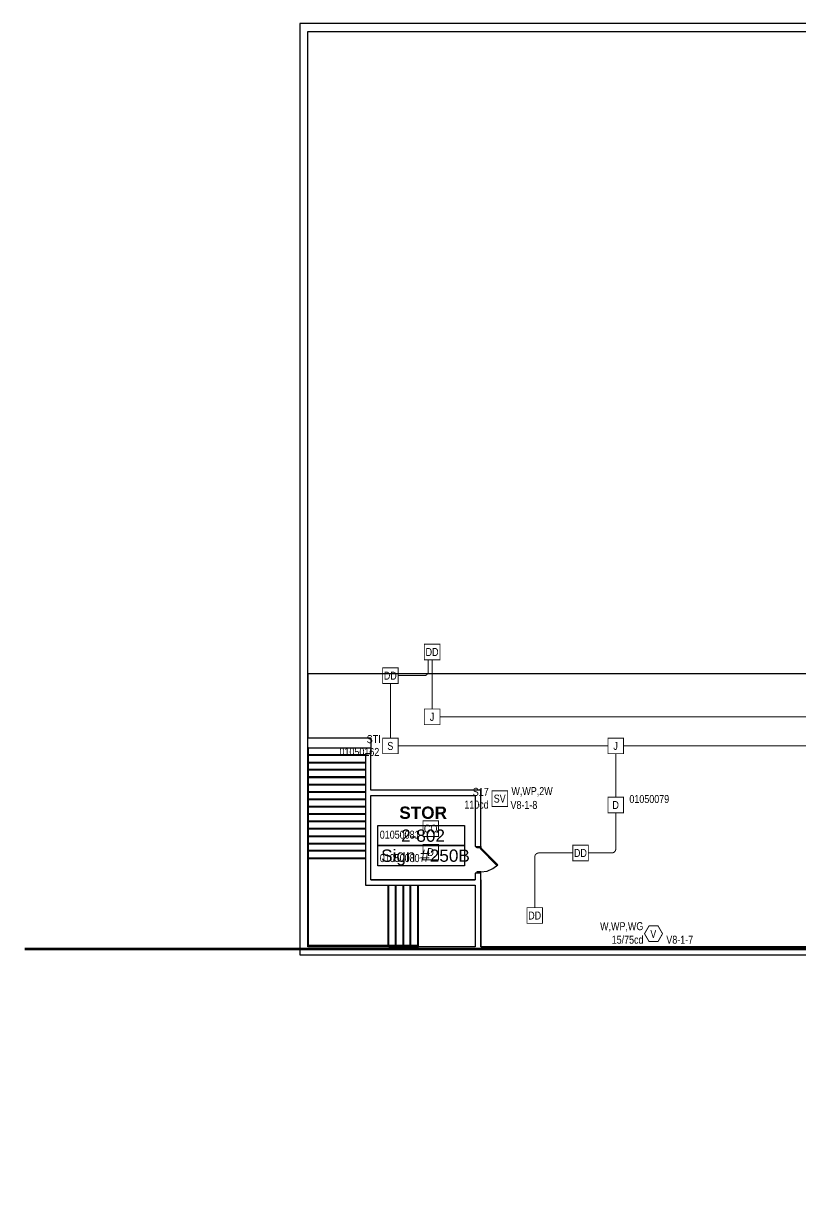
# Model space of a CAD drawing. Header units: inches. Extents: x 9349 to 17082, y 17684 to 25415.
# Drawn here: x 9667 to 10832, y 21456 to 23210 of the extents above; entities that cross this region are included whole.
import ezdxf
from ezdxf.enums import TextEntityAlignment as Align

# ---------------------------------------------------------------- set-up
doc = ezdxf.new("R2010")
doc.units = ezdxf.units.IN
doc.header["$LTSCALE"] = 0.25
doc.header["$MEASUREMENT"] = 0
for name, color, linetype in [('BACKGROUND', 8, 'Continuous'), ('CO DETECTOR', 1, 'Continuous'), ('CONDUIT', 6, 'Continuous'), ('DUCT DETECTOR', 1, 'Continuous'), ('HEAT DETECTOR', 1, 'Continuous'), ('JUNCTION BOX', 1, 'Continuous'), ('PULL STATION', 1, 'Continuous'), ('SPEAKER STROBE', 1, 'Continuous'), ('STROBE', 1, 'Continuous')]:
    doc.layers.add(name, color=color, linetype=linetype)
doc.styles.add('Arial', font='arial.ttf', dxfattribs={"width": 0.8})
doc.styles.add('PDF Arial', font='arial.ttf')
doc.styles.add('PDF Arial Bold', font='arialbd.ttf')

# ---------------------------------------------------------------- blocks, each defined once
blk = doc.blocks.new('CS405-7A-T WITH LKW-1')
at = {"layer": 'STROBE', "const_width": 1.46}
blk.add_lwpolyline([(13.8, 0.2), (7.1, 11.9), (-6.4, 11.9), (-13.2, 0.2), (-6.4, -11.5), (7.1, -11.5)], close=True, dxfattribs=at)
at = {"layer": 'STROBE', "style": 'Arial', "width": 0.8}
blk.add_text('V', height=12, dxfattribs=at).set_placement((0, 0), align=Align.MIDDLE)
for tag, p in [('W-WP', (-15, 11.5)), ('15/75CD', (-14.7, -8.8))]:
    blk.add_attdef(tag, text='', height=12, dxfattribs=at).set_placement(p, align=Align.MIDDLE_RIGHT)
blk.add_attdef('Visual_Circuit', text='', height=12, dxfattribs=at).set_placement((19.5, -8.8), align=Align.MIDDLE_LEFT)
blk = doc.blocks.new('SIGA-HRD')
at = {"layer": 'HEAT DETECTOR', "const_width": 1.3}
blk.add_lwpolyline([(-11.5, -11.7), (-11.5, 11.7), (11.9, 11.7), (11.9, -11.7)], close=True, dxfattribs=at)
at = {"layer": 'HEAT DETECTOR', "style": 'Arial', "width": 0.8}
blk.add_text('D', height=12, dxfattribs=at).set_placement((0, 0), align=Align.MIDDLE)
for tag, p in [('ADDRESS', (20.6, 9)), ('ZONE', (20.6, -8.6))]:
    blk.add_attdef(tag, text='', height=12, dxfattribs=at).set_placement(p, align=Align.MIDDLE_LEFT)
blk.add_attdef('SUBSCRIPT', text='', height=12, dxfattribs=at).set_placement((-16.6, -9), align=Align.MIDDLE_RIGHT)
blk = doc.blocks.new('SIGA-COD')
at = {"layer": 'CO DETECTOR', "const_width": 1.3}
blk.add_lwpolyline([(-11.5, -11.7), (-11.5, 11.7), (11.9, 11.7), (11.9, -11.7)], close=True, dxfattribs=at)
at = {"layer": 'CO DETECTOR', "style": 'Arial', "width": 0.8}
blk.add_text('CO', height=12, dxfattribs=at).set_placement((0, 0), align=Align.MIDDLE)
for tag, p in [('ADDRESS', (20.6, 9)), ('ZONE', (20.6, -8.6))]:
    blk.add_attdef(tag, text='', height=12, dxfattribs=at).set_placement(p, align=Align.MIDDLE_LEFT)
blk.add_attdef('SUBSCRIPT', text='', height=12, dxfattribs=at).set_placement((-16.6, -9), align=Align.MIDDLE_RIGHT)
blk = doc.blocks.new('SIGA-278')
at = {"layer": 'PULL STATION', "const_width": 1.3}
blk.add_lwpolyline([(-11.5, -11.7), (-11.5, 11.7), (11.9, 11.7), (11.9, -11.7)], close=True, dxfattribs=at)
at = {"layer": 'PULL STATION', "style": 'Arial', "width": 0.8}
blk.add_text('S', height=12, dxfattribs=at).set_placement((0, 0), align=Align.MIDDLE)
for tag, p in [('ADDRESS', (20.6, 9)), ('ZONE', (20.6, -8.6))]:
    blk.add_attdef(tag, text='', height=12, dxfattribs=at).set_placement(p, align=Align.MIDDLE_LEFT)
blk.add_attdef('SUBSCRIPT', text='', height=12, dxfattribs=at).set_placement((-16.6, -9), align=Align.MIDDLE_RIGHT)
blk = doc.blocks.new('WP 757-8A-RS70 WITH LKW-1')
at = {"layer": 'SPEAKER STROBE', "const_width": 1.3}
blk.add_lwpolyline([(-11.5, -11.7), (-11.5, 11.7), (11.9, 11.7), (11.9, -11.7)], close=True, dxfattribs=at)
at = {"layer": 'SPEAKER STROBE', "style": 'Arial', "width": 0.8}
blk.add_text('SV', height=12, dxfattribs=at).set_placement((0, 0), align=Align.MIDDLE)
for tag, p in [('Speaker_Circuit', (17.5, 11.3)), ('Visual_Circuit', (17.5, -9))]:
    blk.add_attdef(tag, text='', height=12, dxfattribs=at).set_placement(p, align=Align.MIDDLE_LEFT)
for tag, p in [('W-WP', (-16.9, 11.3)), ('110CD', (-16.6, -9)), ('2W', (-16.6, -29.4))]:
    blk.add_attdef(tag, text='', height=12, dxfattribs=at).set_placement(p, align=Align.MIDDLE_RIGHT)
blk = doc.blocks.new('JUNCTION BOX')
at = {"const_width": 1.3}
blk.add_lwpolyline([(-11.5, -11.7), (-11.5, 11.7), (11.9, 11.7), (11.9, -11.7)], close=True, dxfattribs=at)
at = {"style": 'Arial', "width": 0.8}
blk.add_text('J', height=12, dxfattribs=at).set_placement((0, 0), align=Align.MIDDLE)
blk.add_attdef('SUBSCRIPT', text='', height=12, dxfattribs=at).set_placement((-16.6, -9), align=Align.MIDDLE_RIGHT)
blk = doc.blocks.new('SIGA-SD')
at = {"layer": 'DUCT DETECTOR', "const_width": 1.3}
blk.add_lwpolyline([(-11.5, -11.7), (-11.5, 11.7), (11.9, 11.7), (11.9, -11.7)], close=True, dxfattribs=at)
at = {"layer": 'DUCT DETECTOR', "style": 'Arial', "width": 0.8}
blk.add_text('DD', height=12, dxfattribs=at).set_placement((0, 0), align=Align.MIDDLE)
for tag, p in [('ADDRESS', (20.6, 9)), ('ZONE', (20.6, -8.6))]:
    blk.add_attdef(tag, text='', height=12, dxfattribs=at).set_placement(p, align=Align.MIDDLE_LEFT)
blk.add_attdef('SUBSCRIPT', text='', height=12, dxfattribs=at).set_placement((-16.6, -9), align=Align.MIDDLE_RIGHT)

msp = doc.modelspace()

# ---------------------------------------------------------------- linework, layer by layer
at = {"lineweight": 0, "const_width": 4}
msp.add_lwpolyline([(11570.2, 21821.7), (9669.3, 21821.7)], dxfattribs=at)
at = {"layer": 'BACKGROUND'}
for points in [[(12009.4, 23197.3), (12009.4, 23209.5), (10093.7, 23209.5), (10081.5, 23209.5), (10081.5, 21824.5)], [(10093.7, 21824.5), (10093.7, 23197.3), (11997.5, 23197.3), (11997.5, 22960.8)], [(11836.1, 22234.3), (10093.7, 22234.3), (10093.7, 22138.2), (10188.2, 22138.2), (10188.2, 22114.1)], [(10259.5, 21824.5), (10259.5, 21826.7), (10214.9, 21826.7), (10094.6, 21826.7), (10094.6, 21946.6), (10094.6, 22123.1), (10093.7, 22123.1), (10188.2, 22123.1)], [(10188.2, 21925.1), (10344.7, 21925.1), (10188.2, 21925.1), (10188.2, 22051.7), (10344.7, 22051.7), (10344.7, 21975.2), (10352.8, 21975.2), (10352.8, 22051.7), (10352.8, 22059.8), (10188.2, 22059.8), (10188.2, 22114.1), (10180.1, 22114.1), (10180.1, 21917.1), (10188.2, 21917.1), (10344.7, 21917.1), (10344.7, 21824.5), (10093.7, 21824.5)], [(10094.6, 22112.2), (10180.1, 22112.2)], [(10094.6, 22100.9), (10180.1, 22100.9)], [(10352.8, 21925.1), (10352.8, 21824.5), (11631.7, 21824.5), (11631.7, 22097.4), (11852.9, 22097.4), (11852.9, 22096.4), (11852.9, 22001.3), (11852.9, 21999), (11631.7, 21999), (11631.7, 22000.3), (11631.7, 22002.2), (11852.9, 22002.2), (11852.9, 22000.3), (11631.7, 22000.3)], [(10094.6, 22090), (10180.1, 22090)], [(10094.6, 22078.7), (10180.1, 22078.7)], [(10094.6, 22067.8), (10180.1, 22067.8)], [(10094.6, 22056.9), (10180.1, 22056.9)], [(10094.6, 22045.6), (10180.1, 22045.6)], [(10094.6, 22034.7), (10180.1, 22034.7)], [(10094.6, 22023.8), (10180.1, 22023.8)], [(10094.6, 22012.5), (10180.1, 22012.5)], [(10094.6, 22001.6), (10180.1, 22001.6)], [(10094.6, 21990.4), (10180.1, 21990.4)], [(11997.5, 21991), (11997.5, 21824.5), (11704, 21824.5), (11687, 21824.5), (10352.8, 21824.5), (10352.8, 21935.1), (10352.8, 21937.3), (10362.4, 21938.3), (10371.1, 21942.1), (10378.5, 21947.9)], [(10094.6, 21979.4), (10180.1, 21979.4)], [(10352.8, 21975.2), (10352.8, 21973.3), (10347, 21973.3), (10347, 21975.2)], [(10094.6, 21968.5), (10180.1, 21968.5)], [(10094.6, 21957.2), (10180.1, 21957.2)], [(10352.8, 21937.3), (10347, 21937.3), (10347, 21935.1)], [(10352.8, 21935.1), (10344.7, 21935.1), (10344.7, 21925.1)], [(10214.9, 21824.5), (10259.5, 21824.5), (10259.5, 21825.8), (10259.5, 21917.1)], [(10215.2, 21826.7), (10215.2, 21917.1)], [(10226.1, 21826.7), (10226.1, 21917.1)], [(10237.4, 21826.7), (10237.4, 21917.1)], [(10248.3, 21826.7), (10248.3, 21917.1)], [(10081.5, 21824.5), (10081.5, 21812.6), (11687, 21812.6), (11687, 21627.8), (11602.8, 21627.8), (11585.8, 21627.8), (11585.8, 21589.5), (11585.8, 21572.5), (11585.8, 21456.1), (11603.8, 21456.1), (11603.8, 21465.5), (11603.8, 21474.5), (11603.8, 21483.1), (11603.8, 21491.8), (11603.8, 21500.5), (11603.8, 21508.5), (11603.8, 21516.6), (11603.8, 21524.3)], [(10215.2, 21825.8), (10093.7, 21825.8)]]:
    msp.add_lwpolyline(points, dxfattribs=at)
at = {"layer": 'BACKGROUND', "ltscale": 0.063333}
for points in [[(10094.6, 22113.1), (10180.1, 22113.1)], [(10094.6, 22101.9), (10180.1, 22101.9)], [(10094.6, 22091), (10180.1, 22091)], [(10094.6, 22080), (10180.1, 22080)], [(10094.6, 22068.8), (10180.1, 22068.8)], [(10094.6, 22057.9), (10180.1, 22057.9)], [(10094.6, 22046.6), (10180.1, 22046.6)], [(10094.6, 22035.7), (10180.1, 22035.7)], [(10094.6, 22024.7), (10180.1, 22024.7)], [(10094.6, 22013.5), (10180.1, 22013.5)], [(10094.6, 22002.6), (10180.1, 22002.6)], [(10094.6, 21991.3), (10180.1, 21991.3)], [(10094.6, 21980.4), (10180.1, 21980.4)], [(10094.6, 21969.5), (10180.1, 21969.5)], [(10094.6, 21958.2), (10180.1, 21958.2)]]:
    msp.add_lwpolyline(points, dxfattribs=at)
at = {"layer": 'BACKGROUND'}
for points in [[(10198.5, 21976.5), (10198.5, 22006.7), (10328.3, 22006.7), (10328.3, 21976.5)], [(10198.5, 21946.3), (10198.5, 21976.5), (10328.3, 21976.5), (10328.3, 21946.3)], [(10351.8, 21972), (10377.2, 21946.6), (10378.5, 21947.9), (10352.8, 21973.3)]]:
    msp.add_lwpolyline(points, close=True, dxfattribs=at)
at = {"layer": 'BACKGROUND', "ltscale": 0.061667}
for points in [[(10214.2, 21826.7), (10214.2, 21917.1)], [(10225.1, 21826.7), (10225.1, 21917.1)], [(10236.4, 21826.7), (10236.4, 21917.1)], [(10247.3, 21826.7), (10247.3, 21917.1)], [(10258.6, 21826.7), (10258.6, 21917.1)]]:
    msp.add_lwpolyline(points, dxfattribs=at)
at = {"layer": 'CONDUIT', "lineweight": 0, "const_width": 1.5}
for points in [[(10274.3, 22255.2), (10274.3, 22237.4, -0.414214), (10268.3, 22231.4), (10229.2, 22231.4)], [(10555.3, 22025.7), (10555.3, 21971.5, -0.414214), (10549.3, 21965.5), (10514.1, 21965.5)], [(10490.8, 21965.5), (10439.9, 21965.5, 0.414214), (10433.9, 21959.5), (10433.9, 21883.4)]]:
    msp.add_lwpolyline(points, format="xyb", dxfattribs=at)
for points in [[(10280.1, 22255.2), (10280.1, 22181.3)], [(10217.5, 22137.7), (10217.5, 22219.7)], [(11776.6, 22169.6), (10291.8, 22169.6)], [(10229.2, 22126), (10543.6, 22126)], [(10555.3, 22049.1), (10555.3, 22114.3)], [(10567, 22126), (10883.4, 22126)]]:
    msp.add_lwpolyline(points, dxfattribs=at)

# ---------------------------------------------------------------- block references
at = {"layer": 'CO DETECTOR'}
msp.add_blockref('SIGA-COD', (10277.8, 22001.9), dxfattribs=at).add_auto_attribs({'SUBSCRIPT': '01050081'})
at = {"layer": 'DUCT DETECTOR'}
for p in [(10279.9, 22266.9), (10217.3, 22231.4), (10502.3, 21965.5), (10433.7, 21871.7)]:
    msp.add_blockref('SIGA-SD', p, dxfattribs=at)
at = {"layer": 'HEAT DETECTOR'}
for p, values in [((10555.1, 22037.4), {'ADDRESS': '01050079'}), ((10277.8, 21966.8), {'SUBSCRIPT': '01050080'})]:
    msp.add_blockref('SIGA-HRD', p, dxfattribs=at).add_auto_attribs(values)
at = {"layer": 'JUNCTION BOX'}
for p in [(10279.9, 22169.6), (10555.1, 22126)]:
    msp.add_blockref('JUNCTION BOX', p, dxfattribs=at)
at = {"layer": 'PULL STATION'}
ref = msp.add_blockref('SIGA-278', (10217.3, 22126), dxfattribs=at)
ref.add_attrib('ADDRESS', 'STI', dxfattribs={"height": 12, "style": 'Arial', "width": 0.8}).set_placement((10182, 22136.2), align=Align.MIDDLE_LEFT)
ref.add_attrib('SUBSCRIPT', '01050162', dxfattribs={"height": 12, "style": 'Arial', "width": 0.8}).set_placement((10200.8, 22117), align=Align.MIDDLE_RIGHT)
at = {"layer": 'SPEAKER STROBE'}
ref = msp.add_blockref('WP 757-8A-RS70 WITH LKW-1', (10381.3, 22047), dxfattribs=at)
ref.add_attrib('W-WP', 'W,WP,2W', dxfattribs={"height": 12, "style": 'Arial', "width": 0.8}).set_placement((10460.7, 22058.3), align=Align.MIDDLE_RIGHT)
ref.add_attrib('Speaker_Circuit', 'V8-1-8', dxfattribs={"height": 12, "style": 'Arial', "width": 0.8}).set_placement((10397.5, 22037.5), align=Align.MIDDLE_LEFT)
ref.add_attrib('15/75CD', '110cd', dxfattribs={"height": 12, "style": 'Arial', "width": 0.8}).set_placement((10364.8, 22038), align=Align.MIDDLE_RIGHT)
ref.add_attrib('1/2W', 'S17', dxfattribs={"height": 12, "style": 'Arial', "width": 0.8}).set_placement((10364.8, 22057.1), align=Align.MIDDLE_RIGHT)
at = {"layer": 'STROBE'}
msp.add_blockref('CS405-7A-T WITH LKW-1', (10611.6, 21844.2), dxfattribs=at).add_auto_attribs({'W-WP': 'W,WP,WG', 'Visual_Circuit': 'V8-1-7', '15/75CD': '15/75cd'})

# ---------------------------------------------------------------- texts
at = {"layer": 'BACKGROUND', "attachment_point": 7}
for s, insert, char_height, style in [('STOR', (10230.9, 22016.4), 18.38, 'PDF Arial Bold'), ('2-802', (10233.5, 21982), 18.41, 'PDF Arial'), ('Sign #250B', (10203.6, 21946.7), 18.41, 'PDF Arial')]:
    msp.add_mtext(s, dxfattribs=dict(at, insert=insert, char_height=char_height, style=style))

doc.saveas('drawing.dxf')
